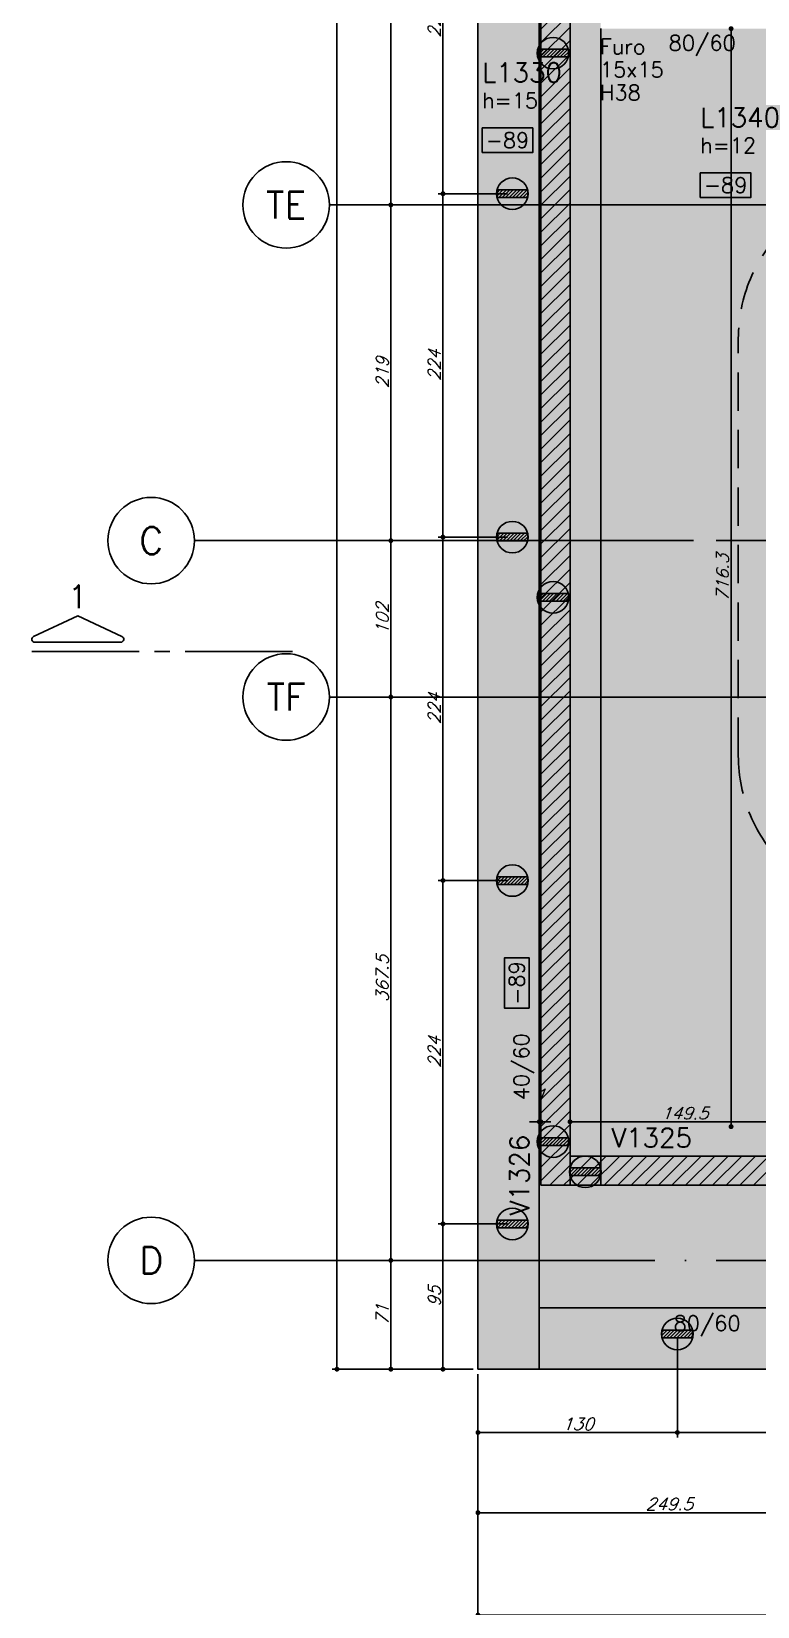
# Model space of a CAD drawing. Extents: x -5051 to 5519, y -2218 to 2282.
# Drawn here: x -3840 to -3367, y -710 to 317 of the extents above; entities that cross this region are included whole.
import ezdxf
from ezdxf.enums import TextEntityAlignment as Align

# ---------------------------------------------------------------- set-up
doc = ezdxf.new("R2010")
doc.units = 0
doc.header["$LTSCALE"] = 50
doc.header["$MEASUREMENT"] = 0
doc.linetypes.add('DASHED', pattern=[0.75, 0.5, -0.25])
doc.linetypes.add('EIXO', pattern=[6.8, 6, -0.4, 0, -0.4])
doc.layers.get('0').update_dxf_attribs({"linetype": 'CONTINUOUS'})
doc.layers.get('DEFPOINTS').update_dxf_attribs({"linetype": 'CONTINUOUS'})
for name, color, linetype in [('71', 6, 'CONTINUOUS'), ('F-ARM', 6, 'CONTINUOUS'), ('F-CORTE-INDICAÇÃO', 4, 'CONTINUOUS'), ('F-COTAS', 106, 'CONTINUOUS'), ('F-COTAS ANCORAGEM', 106, 'CONTINUOUS'), ('F-DESNIVEL-8', 11, 'CONTINUOUS'), ('F-EIXO', 12, 'EIXO'), ('F-FURO-PAREDE-TEXTOS', 2, 'CONTINUOUS'), ('F-LAJES', 3, 'CONTINUOUS'), ('F-LAJES-DIM', 2, 'CONTINUOUS'), ('F-LAJES-NOME', 4, 'CONTINUOUS'), ('F-TEXTO', 6, 'CONTINUOUS'), ('F-VIGAS', 3, 'CONTINUOUS'), ('F-VIGAS-DIM', 2, 'CONTINUOUS'), ('F-VIGAS-NOME', 4, 'CONTINUOUS')]:
    doc.layers.add(name, color=color, linetype=linetype)
doc.styles.add('CP-TEXT-INCL', font='simplex.shx', dxfattribs={"oblique": 20})
doc.styles.add('MCP', font='simplex.shx')
doc.styles.add('ROMANS', font='simplex.shx')
doc.dimstyles.new('CP-COTAS-50', dxfattribs={"dimscale": 0.64, "dimtxt": 12.5, "dimasz": 5, "dimexe": 5, "dimexo": 5, "dimgap": 2.5, "dimtad": 1, "dimdec": 1, "dimdsep": 46, "dimtxsty": 'CP-TEXT-INCL', "dimblk1": 'DOT', "dimblk2": 'DOT', "dimsah": 1, "dimcen": 9, "dimclrd": 256, "dimclre": 256, "dimclrt": 256, "dimadec": 0, "dimazin": 0, "dimtfac": 1, "dimtdec": 1, "dimtmove": 2, "dimatfit": 3, "dimldrblk": 'DOT', "dimfxl": 5, "dimtolj": 1, "dimarcsym": 0})

# ---------------------------------------------------------------- blocks, each defined once
blk = doc.blocks.new('*U4')
at = {"layer": 'F-EIXO'}
blk.add_line((0, 0), (7285, 0), dxfattribs=at)
at = {"layer": 'F-EIXO', "color": 2, "linetype": 'Continuous'}
blk.add_circle((-28.2072, 0), 28.2072, dxfattribs=at)
at = {"layer": 'F-TEXTO', "style": 'ROMANS'}
blk.add_attdef('EIXO', text='', height=17.5, dxfattribs=at).set_placement((-28.2072, 0), align=Align.MIDDLE_CENTER)
blk = doc.blocks.new('*U3')
at = {"layer": 'F-EIXO'}
blk.add_line((0, 0), (7197, 0), dxfattribs=at)
at = {"layer": 'F-EIXO', "color": 2, "linetype": 'Continuous'}
blk.add_circle((-28.2072, 0), 28.2072, dxfattribs=at)
at = {"layer": 'F-TEXTO', "style": 'ROMANS'}
blk.add_attdef('EIXO', text='', height=17.5, dxfattribs=at).set_placement((-28.2072, 0), align=Align.MIDDLE_CENTER)
blk = doc.blocks.new('*U9')
at = {"layer": 'F-LAJES-DIM', "color": 1}
blk.add_lwpolyline([(0, 0), (33, 0), (33, 16), (0, 16)], close=True, dxfattribs=at)
at = {"layer": 'F-LAJES-DIM', "style": 'MCP'}
blk.add_attdef('DIM', text='', height=10, dxfattribs=at).set_placement((16.5, 8), align=Align.MIDDLE_CENTER)
blk = doc.blocks.new('*U12')
at = {"layer": 'F-VIGAS-DIM', "color": 1}
blk.add_lwpolyline([(0, 0), (33, 0), (33, 16), (0, 16)], close=True, dxfattribs=at)
at = {"layer": 'F-VIGAS-DIM', "style": 'MCP'}
blk.add_attdef('DIM', text='', height=10, dxfattribs=at).set_placement((16.5, 8), align=Align.MIDDLE_CENTER)
blk = doc.blocks.new('*U17')
at = {"layer": 'F-CORTE-INDICAÇÃO'}
for p, q in [((-100, 0), (-170, 0)), ((-80, 0), (-90, 0)), ((-70, 0), (0, 0))]:
    blk.add_line(p, q, dxfattribs=at)
blk.add_lwpolyline([(-112, 6, 0.802585), (-111.2, 9.8), (-140, 23.3), (-168.8, 9.8, 0.802585), (-168, 6)], format="xyb", close=True, dxfattribs=at)
at = {"layer": 'F-CORTE-INDICAÇÃO', "style": 'ROMANS'}
blk.add_attdef('CORTE', text='', height=15, dxfattribs=at).set_placement((-140, 35.8), align=Align.MIDDLE_CENTER)
at = {"layer": 'F-CORTE-INDICAÇÃO', "color": 2, "style": 'ROMANS'}
blk.add_attdef('FOLHA', text='', height=12, dxfattribs=at).set_placement((-140, -10), align=Align.MIDDLE_CENTER)
blk = doc.blocks.new('_DOT')
at = {"color": 0, "linetype": 'ByBlock'}
blk.add_line((-0.5, 0), (-1, 0), dxfattribs=at)
at = {"color": 0, "linetype": 'ByBlock', "const_width": 0.5}
blk.add_lwpolyline([(-0.25, 0, 1), (0.25, 0, 1)], format="xyb", close=True, dxfattribs=at)
blk = doc.blocks.new('*D105')
at = {"layer": 'DEFPOINTS', "color": 0, "linetype": 'Continuous', "transparency": 16777216}
for p in [(-3384.5, 319), (-3384.5, 319), (-3384.5, -397.3)]:
    blk.add_point(p, dxfattribs=at)
at = {"layer": 'F-COTAS', "linetype": 'Continuous', "lineweight": -2, "transparency": 16777216}
blk.add_line((-3384.5, -394.1), (-3384.5, 315.8), dxfattribs=at)
at = {"layer": 'F-COTAS', "linetype": 'Continuous', "lineweight": -2, "transparency": 16777216, "xscale": 3.2, "yscale": 3.2, "zscale": 3.2}
for p, rotation in [((-3384.5, 319), 90), ((-3384.5, -397.3), 270)]:
    blk.add_blockref('_DOT', p, dxfattribs=dict(at, rotation=rotation))
at = {"layer": 'F-COTAS', "linetype": 'Continuous', "transparency": 16777216, "insert": (-3390.1, -39.1), "char_height": 8, "attachment_point": 5, "rotation": 90, "style": 'CP-TEXT-INCL'}
blk.add_mtext('\\A1;716.3', dxfattribs=at)
blk = doc.blocks.new('*D108')
at = {"layer": 'DEFPOINTS', "color": 0, "linetype": 'Continuous', "transparency": 16777216}
for p in [(-3509.5, -394.1), (-3508.5, -394.1), (-3508.5, -394.1)]:
    blk.add_point(p, dxfattribs=at)
at = {"layer": 'F-COTAS', "linetype": 'Continuous', "lineweight": -2, "transparency": 16777216}
for p, q in [((-3512.7, -394.1), (-3515.9, -394.1)), ((-3509.5, -394.1), (-3508.5, -394.1)), ((-3505.3, -394.1), (-3502.1, -394.1))]:
    blk.add_line(p, q, dxfattribs=at)
at = {"layer": 'F-COTAS', "linetype": 'Continuous', "lineweight": -2, "transparency": 16777216, "xscale": 3.2, "yscale": 3.2, "zscale": 3.2}
blk.add_blockref('_DOT', (-3509.5, -394.1), dxfattribs=at)
at = {"layer": 'F-COTAS', "linetype": 'Continuous', "lineweight": -2, "transparency": 16777216, "xscale": 3.2, "yscale": 3.2, "zscale": 3.2, "rotation": 180}
blk.add_blockref('_DOT', (-3508.5, -394.1), dxfattribs=at)
at = {"layer": 'F-COTAS', "linetype": 'Continuous', "transparency": 16777216, "insert": (-3509, -376.5), "char_height": 8, "attachment_point": 5, "style": 'CP-TEXT-INCL'}
blk.add_mtext('\\A1;1', dxfattribs=at)
blk = doc.blocks.new('*D109')
at = {"layer": 'DEFPOINTS', "color": 0, "linetype": 'Continuous', "transparency": 16777216}
for p in [(-3489.5, -394.1), (-3340, -394.1), (-3340, -394.1)]:
    blk.add_point(p, dxfattribs=at)
at = {"layer": 'F-COTAS', "linetype": 'Continuous', "lineweight": -2, "transparency": 16777216}
blk.add_line((-3486.3, -394.1), (-3343.2, -394.1), dxfattribs=at)
at = {"layer": 'F-COTAS', "linetype": 'Continuous', "lineweight": -2, "transparency": 16777216, "xscale": 3.2, "yscale": 3.2, "zscale": 3.2, "rotation": 180}
blk.add_blockref('_DOT', (-3489.5, -394.1), dxfattribs=at)
at = {"layer": 'F-COTAS', "linetype": 'Continuous', "lineweight": -2, "transparency": 16777216, "xscale": 3.2, "yscale": 3.2, "zscale": 3.2}
blk.add_blockref('_DOT', (-3340, -394.1), dxfattribs=at)
at = {"layer": 'F-COTAS', "linetype": 'Continuous', "transparency": 16777216, "insert": (-3414.8, -388.5), "char_height": 8, "attachment_point": 5, "style": 'CP-TEXT-INCL'}
blk.add_mtext('\\A1;149.5', dxfattribs=at)
blk = doc.blocks.new('PONTO ANCORAGEM_EST')
at = {"layer": 'F-ARM'}
h = blk.add_hatch(dxfattribs=at)
h.set_pattern_fill('ANSI31', color=2, scale=0.5)
h.set_pattern_definition([(45, (0, 0), (-1.122532, 1.122532), [])])
h.paths.add_polyline_path([(-1159.6, 5937.1), (-1179.6, 5937.1), (-1179.6, 5932.1), (-1159.6, 5932.1)])
at = {"layer": 'F-ARM', "color": 3, "elevation": 0}
blk.add_lwpolyline([(-1179.6, 5932.1), (-1159.6, 5932.1), (-1159.6, 5937.1), (-1179.6, 5937.1)], close=True, dxfattribs=at)
at = {"layer": 'F-ARM', "color": 3}
blk.add_circle((-1169.6, 5934.6, 0), 10.3, dxfattribs=at)
blk = doc.blocks.new('*D425')
at = {"layer": 'DEFPOINTS', "color": 0, "linetype": 'Continuous', "transparency": 16777216}
for p in [(-3549.5, -555.5), (3262.5, -555.5), (3262.5, -715.9)]:
    blk.add_point(p, dxfattribs=at)
at = {"layer": 'F-COTAS', "linetype": 'Continuous', "lineweight": -2, "transparency": 16777216}
for p, q in [((-3549.5, -558.7), (-3549.5, -719.1)), ((3262.5, -558.7), (3262.5, -719.1)), ((-3546.3, -715.9), (3259.3, -715.9))]:
    blk.add_line(p, q, dxfattribs=at)
at = {"layer": 'F-COTAS', "linetype": 'Continuous', "lineweight": -2, "transparency": 16777216, "xscale": 3.2, "yscale": 3.2, "zscale": 3.2, "rotation": 180}
blk.add_blockref('_DOT', (-3549.5, -715.9), dxfattribs=at)
at = {"layer": 'F-COTAS', "linetype": 'Continuous', "lineweight": -2, "transparency": 16777216, "xscale": 3.2, "yscale": 3.2, "zscale": 3.2}
blk.add_blockref('_DOT', (3262.5, -715.9), dxfattribs=at)
at = {"layer": 'F-COTAS', "linetype": 'Continuous', "transparency": 16777216, "insert": (-143.5, -710.3), "char_height": 8, "attachment_point": 5, "style": 'CP-TEXT-INCL'}
blk.add_mtext('\\A1;6812', dxfattribs=at)
blk = doc.blocks.new('*D447')
at = {"layer": 'DEFPOINTS', "color": 0, "linetype": 'Continuous', "transparency": 16777216}
for p in [(-3549.5, -555.5), (-3549.5, -649.1), (-3300, -660.8)]:
    blk.add_point(p, dxfattribs=at)
at = {"layer": 'F-COTAS', "linetype": 'Continuous', "lineweight": -2, "transparency": 16777216}
for p, q in [((-3549.5, -558.7), (-3549.5, -652.3)), ((-3300, -657.6), (-3300, -645.9)), ((-3303.2, -649.1), (-3546.3, -649.1))]:
    blk.add_line(p, q, dxfattribs=at)
at = {"layer": 'F-COTAS', "linetype": 'Continuous', "lineweight": -2, "transparency": 16777216, "xscale": 3.2, "yscale": 3.2, "zscale": 3.2, "rotation": 180}
blk.add_blockref('_DOT', (-3549.5, -649.1), dxfattribs=at)
at = {"layer": 'F-COTAS', "linetype": 'Continuous', "lineweight": -2, "transparency": 16777216, "xscale": 3.2, "yscale": 3.2, "zscale": 3.2}
blk.add_blockref('_DOT', (-3300, -649.1), dxfattribs=at)
at = {"layer": 'F-COTAS', "linetype": 'Continuous', "transparency": 16777216, "insert": (-3424.8, -643.5), "char_height": 8, "attachment_point": 5, "style": 'CP-TEXT-INCL'}
blk.add_mtext('\\A1;249.5', dxfattribs=at)
blk = doc.blocks.new('*D414')
at = {"layer": 'DEFPOINTS', "color": 0, "linetype": 'Continuous', "transparency": 16777216}
for p in [(-3641.4, 1454.5), (-3549.5, 1454.5), (-3549.5, -555.5)]:
    blk.add_point(p, dxfattribs=at)
at = {"layer": 'F-COTAS', "linetype": 'Continuous', "lineweight": -2, "transparency": 16777216}
for p, q in [((-3552.7, 1454.5), (-3644.6, 1454.5)), ((-3641.4, -552.3), (-3641.4, 1451.3)), ((-3552.7, -555.5), (-3644.6, -555.5))]:
    blk.add_line(p, q, dxfattribs=at)
at = {"layer": 'F-COTAS', "linetype": 'Continuous', "lineweight": -2, "transparency": 16777216, "xscale": 3.2, "yscale": 3.2, "zscale": 3.2}
for p, rotation in [((-3641.4, 1454.5), 90), ((-3641.4, -555.5), 270)]:
    blk.add_blockref('_DOT', p, dxfattribs=dict(at, rotation=rotation))
at = {"layer": 'F-COTAS', "linetype": 'Continuous', "transparency": 16777216, "insert": (-3647, 449.5), "char_height": 8, "attachment_point": 5, "rotation": 90, "style": 'CP-TEXT-INCL'}
blk.add_mtext('\\A1;2010', dxfattribs=at)
blk = doc.blocks.new('*D415')
at = {"layer": 'DEFPOINTS', "color": 0, "linetype": 'Continuous', "transparency": 16777216}
for p in [(-3606.3, -484.5), (-3594.5, -484.5), (-3549.5, -555.5)]:
    blk.add_point(p, dxfattribs=at)
at = {"layer": 'F-COTAS', "linetype": 'Continuous', "lineweight": -2, "transparency": 16777216}
for p, q in [((-3597.7, -484.5), (-3609.5, -484.5)), ((-3606.3, -552.3), (-3606.3, -487.7)), ((-3552.7, -555.5), (-3609.5, -555.5))]:
    blk.add_line(p, q, dxfattribs=at)
at = {"layer": 'F-COTAS', "linetype": 'Continuous', "lineweight": -2, "transparency": 16777216, "xscale": 3.2, "yscale": 3.2, "zscale": 3.2}
for p, rotation in [((-3606.3, -484.5), 90), ((-3606.3, -555.5), 270)]:
    blk.add_blockref('_DOT', p, dxfattribs=dict(at, rotation=rotation))
at = {"layer": 'F-COTAS', "linetype": 'Continuous', "transparency": 16777216, "insert": (-3611.9, -520), "char_height": 8, "attachment_point": 5, "rotation": 90, "style": 'CP-TEXT-INCL'}
blk.add_mtext('\\A1;71', dxfattribs=at)
blk = doc.blocks.new('*D416')
at = {"layer": 'DEFPOINTS', "color": 0, "linetype": 'Continuous', "transparency": 16777216}
for p in [(-3606.3, -117), (-3587.6, -117), (-3594.5, -484.5)]:
    blk.add_point(p, dxfattribs=at)
at = {"layer": 'F-COTAS', "linetype": 'Continuous', "lineweight": -2, "transparency": 16777216}
for p, q in [((-3590.8, -117), (-3609.5, -117)), ((-3606.3, -481.3), (-3606.3, -120.2)), ((-3597.7, -484.5), (-3609.5, -484.5))]:
    blk.add_line(p, q, dxfattribs=at)
at = {"layer": 'F-COTAS', "linetype": 'Continuous', "lineweight": -2, "transparency": 16777216, "xscale": 3.2, "yscale": 3.2, "zscale": 3.2}
for p, rotation in [((-3606.3, -117), 90), ((-3606.3, -484.5), 270)]:
    blk.add_blockref('_DOT', p, dxfattribs=dict(at, rotation=rotation))
at = {"layer": 'F-COTAS', "linetype": 'Continuous', "transparency": 16777216, "insert": (-3611.9, -300.7), "char_height": 8, "attachment_point": 5, "rotation": 90, "style": 'CP-TEXT-INCL'}
blk.add_mtext('\\A1;367.5', dxfattribs=at)
blk = doc.blocks.new('*D417')
at = {"layer": 'DEFPOINTS', "color": 0, "linetype": 'Continuous', "transparency": 16777216}
for p in [(-3606.3, -15), (-3587.6, -15), (-3587.6, -117)]:
    blk.add_point(p, dxfattribs=at)
at = {"layer": 'F-COTAS', "linetype": 'Continuous', "lineweight": -2, "transparency": 16777216}
for p, q in [((-3590.8, -15), (-3609.5, -15)), ((-3606.3, -113.8), (-3606.3, -18.2)), ((-3590.8, -117), (-3609.5, -117))]:
    blk.add_line(p, q, dxfattribs=at)
at = {"layer": 'F-COTAS', "linetype": 'Continuous', "lineweight": -2, "transparency": 16777216, "xscale": 3.2, "yscale": 3.2, "zscale": 3.2}
for p, rotation in [((-3606.3, -15), 90), ((-3606.3, -117), 270)]:
    blk.add_blockref('_DOT', p, dxfattribs=dict(at, rotation=rotation))
at = {"layer": 'F-COTAS', "linetype": 'Continuous', "transparency": 16777216, "insert": (-3611.9, -66), "char_height": 8, "attachment_point": 5, "rotation": 90, "style": 'CP-TEXT-INCL'}
blk.add_mtext('\\A1;102', dxfattribs=at)
blk = doc.blocks.new('*D418')
at = {"layer": 'DEFPOINTS', "color": 0, "linetype": 'Continuous', "transparency": 16777216}
for p in [(-3606.3, 204), (-3575, 204), (-3587.6, -15)]:
    blk.add_point(p, dxfattribs=at)
at = {"layer": 'F-COTAS', "linetype": 'Continuous', "lineweight": -2, "transparency": 16777216}
for p, q in [((-3578.2, 204), (-3609.5, 204)), ((-3606.3, -11.8), (-3606.3, 200.8)), ((-3590.8, -15), (-3609.5, -15))]:
    blk.add_line(p, q, dxfattribs=at)
at = {"layer": 'F-COTAS', "linetype": 'Continuous', "lineweight": -2, "transparency": 16777216, "xscale": 3.2, "yscale": 3.2, "zscale": 3.2}
for p, rotation in [((-3606.3, 204), 90), ((-3606.3, -15), 270)]:
    blk.add_blockref('_DOT', p, dxfattribs=dict(at, rotation=rotation))
at = {"layer": 'F-COTAS', "linetype": 'Continuous', "transparency": 16777216, "insert": (-3611.9, 94.5), "char_height": 8, "attachment_point": 5, "rotation": 90, "style": 'CP-TEXT-INCL'}
blk.add_mtext('\\A1;219', dxfattribs=at)
blk = doc.blocks.new('*D419')
at = {"layer": 'DEFPOINTS', "color": 0, "linetype": 'Continuous', "transparency": 16777216}
for p in [(-3606.3, 555), (-3575, 555), (-3575, 204)]:
    blk.add_point(p, dxfattribs=at)
at = {"layer": 'F-COTAS', "linetype": 'Continuous', "lineweight": -2, "transparency": 16777216}
for p, q in [((-3578.2, 555), (-3609.5, 555)), ((-3606.3, 207.2), (-3606.3, 551.8)), ((-3578.2, 204), (-3609.5, 204))]:
    blk.add_line(p, q, dxfattribs=at)
at = {"layer": 'F-COTAS', "linetype": 'Continuous', "lineweight": -2, "transparency": 16777216, "xscale": 3.2, "yscale": 3.2, "zscale": 3.2}
for p, rotation in [((-3606.3, 555), 90), ((-3606.3, 204), 270)]:
    blk.add_blockref('_DOT', p, dxfattribs=dict(at, rotation=rotation))
at = {"layer": 'F-COTAS', "linetype": 'Continuous', "transparency": 16777216, "insert": (-3611.9, 379.5), "char_height": 8, "attachment_point": 5, "rotation": 90, "style": 'CP-TEXT-INCL'}
blk.add_mtext('\\A1;351', dxfattribs=at)
blk = doc.blocks.new('*D476')
at = {"layer": 'DEFPOINTS', "color": 0, "linetype": 'Continuous', "transparency": 16777216}
for p in [(-3419.5, -532.5), (-3549.5, -555.5), (-3419.5, -596.8)]:
    blk.add_point(p, dxfattribs=at)
at = {"layer": 'F-COTAS ANCORAGEM', "linetype": 'Continuous', "lineweight": -2, "transparency": 16777216}
for p, q in [((-3419.5, -535.7), (-3419.5, -600)), ((-3549.5, -558.7), (-3549.5, -600)), ((-3546.3, -596.8), (-3422.7, -596.8))]:
    blk.add_line(p, q, dxfattribs=at)
at = {"layer": 'F-COTAS ANCORAGEM', "linetype": 'Continuous', "lineweight": -2, "transparency": 16777216, "xscale": 3.2, "yscale": 3.2, "zscale": 3.2, "rotation": 180}
blk.add_blockref('_DOT', (-3549.5, -596.8), dxfattribs=at)
at = {"layer": 'F-COTAS ANCORAGEM', "linetype": 'Continuous', "lineweight": -2, "transparency": 16777216, "xscale": 3.2, "yscale": 3.2, "zscale": 3.2}
blk.add_blockref('_DOT', (-3419.5, -596.8), dxfattribs=at)
at = {"layer": 'F-COTAS ANCORAGEM', "linetype": 'Continuous', "transparency": 16777216, "insert": (-3484.5, -591.2), "char_height": 8, "attachment_point": 5, "style": 'CP-TEXT-INCL'}
blk.add_mtext('\\A1;130', dxfattribs=at)
blk = doc.blocks.new('*D477')
at = {"layer": 'DEFPOINTS', "color": 0, "linetype": 'Continuous', "transparency": 16777216}
for p in [(-3419.5, -532.5), (-3190.5, -532.5), (-3190.5, -596.8)]:
    blk.add_point(p, dxfattribs=at)
at = {"layer": 'F-COTAS ANCORAGEM', "linetype": 'Continuous', "lineweight": -2, "transparency": 16777216}
for p, q in [((-3419.5, -535.7), (-3419.5, -600)), ((-3190.5, -535.7), (-3190.5, -600)), ((-3416.3, -596.8), (-3193.7, -596.8))]:
    blk.add_line(p, q, dxfattribs=at)
at = {"layer": 'F-COTAS ANCORAGEM', "linetype": 'Continuous', "lineweight": -2, "transparency": 16777216, "xscale": 3.2, "yscale": 3.2, "zscale": 3.2, "rotation": 180}
blk.add_blockref('_DOT', (-3419.5, -596.8), dxfattribs=at)
at = {"layer": 'F-COTAS ANCORAGEM', "linetype": 'Continuous', "lineweight": -2, "transparency": 16777216, "xscale": 3.2, "yscale": 3.2, "zscale": 3.2}
blk.add_blockref('_DOT', (-3190.5, -596.8), dxfattribs=at)
at = {"layer": 'F-COTAS ANCORAGEM', "linetype": 'Continuous', "transparency": 16777216, "insert": (-3305, -591.2), "char_height": 8, "attachment_point": 5, "style": 'CP-TEXT-INCL'}
blk.add_mtext('\\A1;229', dxfattribs=at)
blk = doc.blocks.new('*D532')
at = {"layer": 'DEFPOINTS', "color": 0, "linetype": 'Continuous', "transparency": 16777216}
for p in [(-3527, 435.3), (-3572.3, 211.3), (-3527, 211.3)]:
    blk.add_point(p, dxfattribs=at)
at = {"layer": 'F-COTAS ANCORAGEM', "linetype": 'Continuous', "lineweight": -2, "transparency": 16777216}
for p, q in [((-3530.2, 435.3), (-3575.5, 435.3)), ((-3572.3, 432.1), (-3572.3, 214.5)), ((-3530.2, 211.3), (-3575.5, 211.3))]:
    blk.add_line(p, q, dxfattribs=at)
at = {"layer": 'F-COTAS ANCORAGEM', "linetype": 'Continuous', "lineweight": -2, "transparency": 16777216, "xscale": 3.2, "yscale": 3.2, "zscale": 3.2}
for p, rotation in [((-3572.3, 435.3), 90), ((-3572.3, 211.3), 270)]:
    blk.add_blockref('_DOT', p, dxfattribs=dict(at, rotation=rotation))
at = {"layer": 'F-COTAS ANCORAGEM', "linetype": 'Continuous', "transparency": 16777216, "insert": (-3577.9, 323.3), "char_height": 8, "attachment_point": 5, "rotation": 90, "style": 'CP-TEXT-INCL'}
blk.add_mtext('\\A1;224', dxfattribs=at)
blk = doc.blocks.new('*D533')
at = {"layer": 'DEFPOINTS', "color": 0, "linetype": 'Continuous', "transparency": 16777216}
for p in [(-3527, 211.3), (-3572.3, -12.7), (-3527, -12.7)]:
    blk.add_point(p, dxfattribs=at)
at = {"layer": 'F-COTAS ANCORAGEM', "linetype": 'Continuous', "lineweight": -2, "transparency": 16777216}
for p, q in [((-3530.2, 211.3), (-3575.5, 211.3)), ((-3572.3, 208.1), (-3572.3, -9.5)), ((-3530.2, -12.7), (-3575.5, -12.7))]:
    blk.add_line(p, q, dxfattribs=at)
at = {"layer": 'F-COTAS ANCORAGEM', "linetype": 'Continuous', "lineweight": -2, "transparency": 16777216, "xscale": 3.2, "yscale": 3.2, "zscale": 3.2}
for p, rotation in [((-3572.3, 211.3), 90), ((-3572.3, -12.7), 270)]:
    blk.add_blockref('_DOT', p, dxfattribs=dict(at, rotation=rotation))
at = {"layer": 'F-COTAS ANCORAGEM', "linetype": 'Continuous', "transparency": 16777216, "insert": (-3577.9, 99.3), "char_height": 8, "attachment_point": 5, "rotation": 90, "style": 'CP-TEXT-INCL'}
blk.add_mtext('\\A1;224', dxfattribs=at)
blk = doc.blocks.new('*D534')
at = {"layer": 'DEFPOINTS', "color": 0, "linetype": 'Continuous', "transparency": 16777216}
for p in [(-3527, -12.7), (-3572.3, -236.7), (-3527, -236.7)]:
    blk.add_point(p, dxfattribs=at)
at = {"layer": 'F-COTAS ANCORAGEM', "linetype": 'Continuous', "lineweight": -2, "transparency": 16777216}
for p, q in [((-3530.2, -12.7), (-3575.5, -12.7)), ((-3572.3, -15.9), (-3572.3, -233.5)), ((-3530.2, -236.7), (-3575.5, -236.7))]:
    blk.add_line(p, q, dxfattribs=at)
at = {"layer": 'F-COTAS ANCORAGEM', "linetype": 'Continuous', "lineweight": -2, "transparency": 16777216, "xscale": 3.2, "yscale": 3.2, "zscale": 3.2}
for p, rotation in [((-3572.3, -12.7), 90), ((-3572.3, -236.7), 270)]:
    blk.add_blockref('_DOT', p, dxfattribs=dict(at, rotation=rotation))
at = {"layer": 'F-COTAS ANCORAGEM', "linetype": 'Continuous', "transparency": 16777216, "insert": (-3577.9, -124.7), "char_height": 8, "attachment_point": 5, "rotation": 90, "style": 'CP-TEXT-INCL'}
blk.add_mtext('\\A1;224', dxfattribs=at)
blk = doc.blocks.new('*D535')
at = {"layer": 'DEFPOINTS', "color": 0, "linetype": 'Continuous', "transparency": 16777216}
for p in [(-3527, -236.7), (-3572.3, -460.7), (-3527, -460.7)]:
    blk.add_point(p, dxfattribs=at)
at = {"layer": 'F-COTAS ANCORAGEM', "linetype": 'Continuous', "lineweight": -2, "transparency": 16777216}
for p, q in [((-3530.2, -236.7), (-3575.5, -236.7)), ((-3572.3, -239.9), (-3572.3, -457.5)), ((-3530.2, -460.7), (-3575.5, -460.7))]:
    blk.add_line(p, q, dxfattribs=at)
at = {"layer": 'F-COTAS ANCORAGEM', "linetype": 'Continuous', "lineweight": -2, "transparency": 16777216, "xscale": 3.2, "yscale": 3.2, "zscale": 3.2}
for p, rotation in [((-3572.3, -236.7), 90), ((-3572.3, -460.7), 270)]:
    blk.add_blockref('_DOT', p, dxfattribs=dict(at, rotation=rotation))
at = {"layer": 'F-COTAS ANCORAGEM', "linetype": 'Continuous', "transparency": 16777216, "insert": (-3577.9, -348.7), "char_height": 8, "attachment_point": 5, "rotation": 90, "style": 'CP-TEXT-INCL'}
blk.add_mtext('\\A1;224', dxfattribs=at)
blk = doc.blocks.new('*D536')
at = {"layer": 'DEFPOINTS', "color": 0, "linetype": 'Continuous', "transparency": 16777216}
for p in [(-3527, -460.7), (-3572.3, -555.5), (-3549.5, -555.5)]:
    blk.add_point(p, dxfattribs=at)
at = {"layer": 'F-COTAS ANCORAGEM', "linetype": 'Continuous', "lineweight": -2, "transparency": 16777216}
for p, q in [((-3530.2, -460.7), (-3575.5, -460.7)), ((-3572.3, -463.9), (-3572.3, -552.3)), ((-3552.7, -555.5), (-3575.5, -555.5))]:
    blk.add_line(p, q, dxfattribs=at)
at = {"layer": 'F-COTAS ANCORAGEM', "linetype": 'Continuous', "lineweight": -2, "transparency": 16777216, "xscale": 3.2, "yscale": 3.2, "zscale": 3.2}
for p, rotation in [((-3572.3, -460.7), 90), ((-3572.3, -555.5), 270)]:
    blk.add_blockref('_DOT', p, dxfattribs=dict(at, rotation=rotation))
at = {"layer": 'F-COTAS ANCORAGEM', "linetype": 'Continuous', "transparency": 16777216, "insert": (-3577.9, -508.1), "char_height": 8, "attachment_point": 5, "rotation": 90, "style": 'CP-TEXT-INCL'}
blk.add_mtext('\\A1;95', dxfattribs=at)

msp = doc.modelspace()

# ---------------------------------------------------------------- hatches: boundary and pattern name
at = {"layer": '71', "linetype": 'Continuous'}
h = msp.add_hatch(dxfattribs=at)
h.set_pattern_fill('ANSI31', color=1, scale=50)
h.paths.add_polyline_path([(-3489.5, 1377.5), (-3489.5, 1396.5), (-3508.5, 1396.5), (-3508.5, -435.5), (-3489.5, -435.5), (-3489.5, -416.5)])
h = msp.add_hatch(dxfattribs=at)
h.set_pattern_fill('ANSI31', color=1, scale=50)
h.paths.add_polyline_path([(615, -32.5), (596, -32.5), (596, -416.5), (-3489.5, -416.5), (-3489.5, -435.5), (615, -435.5)])

# ---------------------------------------------------------------- linework, layer by layer
at = {"color": 4, "linetype": 'DASHED'}
msp.add_lwpolyline([(-3279.785, 216.785), (-828.215, 216.785, -0.41421356), (-728.215, 116.785), (-728.215, -155.285, -0.41421356), (-828.215, -255.285), (-3279.785, -255.285, -0.41421356), (-3379.785, -155.285), (-3379.785, 116.785, -0.41421356)], format="xyb", close=True, dxfattribs=at)
at = {"layer": '71', "color": 2, "linetype": 'Continuous'}
for p, q in [((-3508.5, -435.5), (-3508.5, 1396.5)), ((-3489.5, -435.5), (-3489.5, 1377.5)), ((-3489.5, -435.5), (-3489.5, -416.5)), ((596, -416.5), (-3489.5, -416.5)), ((-3508.5, -435.5), (-3489.5, -435.5)), ((-3489.5, -435.5), (615, -435.5))]:
    msp.add_line(p, q, dxfattribs=at)
at = {"layer": 'F-DESNIVEL-8', "linetype": 'Continuous'}
for points in [[(-3509.5, 1454.5), (-3549.5, 1454.5), (-3509.5, -555.5)], [(-3509.5, -555.5), (-3549.5, 1454.5), (-3549.5, -555.5)], [(-3509.5, 1454.5), (-3509.5, -555.5), (-3509.5, 1454.5)], [(-3509.5, 1454.5), (-3509.5, -555.5), (-3509.5, -515.5)], [(-3509.5, 1454.5), (-3509.5, -515.5), (-3509.5, 1454.5)], [(-3509.5, 1454.5), (-3509.5, -515.5), (-3509.5, 359)], [(-3469.5, -435.5), (-3469.5, 359), (-3509.5, 359)], [(-3469.5, -435.5), (-3509.5, 359), (-3509.5, -515.5)], [(-3469.5, 319), (-3469.5, -435.5), (-3340, -435.5)], [(-3469.5, 319), (-3340, -435.5), (-3469.5, 319)], [(-3469.5, 319), (-3340, -435.5), (-3340, -303)], [(-3469.5, 319), (-3340, -303), (-3469.5, 319)], [(-3469.5, 319), (-3340, -303), (-3340, -200)], [(-3469.5, 319), (-3340, -200), (-3469.5, 319)], [(-3469.5, 319), (-3340, -200), (-3340, 161.5)], [(-3469.5, 319), (-3340, 161.5), (-3469.5, 319)], [(-3469.5, 319), (-3340, 161.5), (-3340, 319)], [(-3469.5, -435.5), (-3509.5, -515.5), (-3469.5, -435.5)], [(-3509.5, -515.5), (-3335.1, -515.5), (-3469.5, -435.5)], [(-3335.1, -515.5), (-3335.1, -453.4), (-3469.5, -435.5)], [(-3469.5, -435.5), (-3335.1, -453.4), (-3265, -435.5)], [(-1259.5, -555.5), (-3335, -515.5), (-3509.5, -515.5)], [(-1259.5, -555.5), (-3509.5, -515.5), (-1259.5, -555.5)], [(-1259.5, -555.5), (-3509.5, -515.5), (-3509.5, -555.5)], [(-3509.5, -555.5), (-3549.5, -555.5), (-3509.5, -555.5)], [(-1259.5, -555.5), (-3509.5, -555.5), (-1259.5, -555.5)]]:
    msp.add_solid(points, dxfattribs=at)
at = {"layer": 'F-EIXO'}
msp.add_line((-3709.089, -15), (3550.572, -15), dxfattribs=at)
at = {"layer": 'F-LAJES', "linetype": 'Continuous'}
for p, q in [((-3549.5, -555.5), (-3549.5, 1454.5)), ((-3509.5, -515.5), (-3509.5, -555.5)), ((-3549.5, -555.5), (3259.5, -555.5))]:
    msp.add_line(p, q, dxfattribs=at)
at = {"layer": 'F-VIGAS'}
for points in [[(-3509.5, 359), (-3509.5, -515.5)], [(-3469.5, -435.5), (-3469.5, 319)], [(-3340, -435.5), (-3469.5, -435.5)], [(-3509.5, -515.5), (-3335, -515.5)]]:
    msp.add_lwpolyline(points, dxfattribs=at)

# ---------------------------------------------------------------- block references
at = {"layer": 'F-ARM'}
for p in [(-2330.947, -5631.595, 0), (-2357.447, -5723.325, 0), (-2357.447, -5947.325, 0), (-2330.947, -5986.595, 0), (-2357.447, -6171.325, 0), (-2330.947, -6341.595, 0), (-2309.947, -6361.345, 0), (-2357.447, -6395.325, 0), (-2249.997, -6467.095, 0)]:
    msp.add_blockref('PONTO ANCORAGEM_EST', p, dxfattribs=at)
at = {"layer": 'F-CORTE-INDICAÇÃO', "linetype": 'Continuous'}
ref = msp.add_blockref('*U17', (-3670.342, -87.306), dxfattribs=at)
ref.add_attrib('CORTE', '1', dxfattribs={"height": 15, "style": 'ROMANS'}).set_placement((-3810.342, -51.543), align=Align.MIDDLE_CENTER)
at = {"layer": 'F-EIXO', "linetype": 'Continuous'}
for name, p, values in [('*U3', (-3646.32, 204), {'EIXO': 'TE'}), ('*U4', (-3734.274, -15), {'EIXO': 'C'}), ('*U4', (-3734.274, -15), {'EIXO': 'C'}), ('*U3', (-3646.32, -117), {'EIXO': 'TF'}), ('*U4', (-3734.274, -484.5), {'EIXO': 'D'})]:
    msp.add_blockref(name, p, dxfattribs=at).add_auto_attribs(values)
at = {"layer": 'F-LAJES-DIM', "linetype": 'Continuous'}
for p in [(-3546.736, 238.192), (-3404.572, 208.901)]:
    msp.add_blockref('*U9', p, dxfattribs=at).add_auto_attribs({'DIM': '-89'})
at = {"layer": 'F-VIGAS-DIM', "linetype": 'Continuous', "rotation": 90}
msp.add_blockref('*U12', (-3516.193, -320.069), dxfattribs=at).add_auto_attribs({'DIM': '-89'})

# ---------------------------------------------------------------- texts
at = {"layer": 'F-FURO-PAREDE-TEXTOS', "linetype": 'Continuous', "style": 'MCP'}
for s, p in [('Furo', (-3469.953, 302.269)), ('15x15', (-3469.953, 287.269)), ('H38', (-3469.953, 272.269))]:
    msp.add_text(s, height=10, dxfattribs=at).set_placement(p)
at = {"layer": 'F-LAJES-DIM', "linetype": 'Continuous', "style": 'MCP'}
for s, p in [('h=15', (-3546.736, 267.092)), ('h=12', (-3404.572, 237.801))]:
    msp.add_text(s, height=10, dxfattribs=at).set_placement(p)
at = {"layer": 'F-LAJES-NOME', "linetype": 'Continuous', "style": 'MCP'}
for s, p in [('L1330', (-3546.736, 284.092)), ('L1340', (-3404.572, 254.801))]:
    msp.add_text(s, height=12.5, dxfattribs=at).set_placement(p)
at = {"layer": 'F-VIGAS-DIM', "linetype": 'Continuous', "style": 'MCP'}
for p in [(-3425.175, 304.656), (-3422, -530.573)]:
    msp.add_text('80/60', height=10, dxfattribs=at).set_placement(p)
msp.add_text('40/60', height=10, rotation=90, dxfattribs=at).set_placement((-3516.193, -380.069))
at = {"layer": 'F-VIGAS-NOME', "linetype": 'Continuous', "style": 'MCP'}
msp.add_text('V1325', height=12.5, dxfattribs=at).set_placement((-3462.498, -410.75))
msp.add_text('V1326', height=12.5, rotation=90, dxfattribs=at).set_placement((-3516.193, -455.069))

# ---------------------------------------------------------------- dimensions: what is measured, and where the dimension line sits
at = {"layer": 'F-COTAS', "linetype": 'Continuous'}
for base, p1, p2, angle, picture, middle in [((-3641.383, 1454.5), (-3549.5, -555.5), (-3549.5, 1454.5), 90, '*D414', (-3646.983, 449.5)), ((-3606.309, 555), (-3574.961, 204), (-3574.961, 555), 90, '*D419', (-3611.909, 379.5)), ((-3384.548, 319), (-3384.548, -397.26), (-3384.548, 319), 270, '*D105', (-3390.148, -39.13)), ((-3606.309, 204), (-3587.6, -15), (-3574.961, 204), 90, '*D418', (-3611.909, 94.5)), ((-3606.309, -15), (-3587.6, -117), (-3587.6, -15), 90, '*D417', (-3611.909, -66)), ((-3606.309, -117), (-3594.513, -484.5), (-3587.6, -117), 90, '*D416', (-3611.909, -300.75)), ((-3508.5, -394.06), (-3509.5, -394.06), (-3508.5, -394.06), 180, '*D108', (-3509, -376.46)), ((-3340, -394.06), (-3489.5, -394.06), (-3340, -394.06), 180, '*D109', (-3414.75, -388.46)), ((-3606.309, -484.5), (-3549.5, -555.5), (-3594.513, -484.5), 90, '*D415', (-3611.909, -520))]:
    dim = msp.add_linear_dim(base=base, p1=p1, p2=p2, angle=angle, dimstyle='CP-COTAS-50', dxfattribs=at)
    dim.commit()
    dim.dimension.update_dxf_attribs({"geometry": picture, "text_midpoint": middle})
for base, p1, p2, picture, middle in [((3262.5, -715.861), (-3549.5, -555.5), (3262.5, -555.5), '*D425', (-143.5, -710.261)), ((-3549.5, -649.146), (-3300, -660.8), (-3549.5, -555.5), '*D447', (-3424.75, -643.546))]:
    dim = msp.add_linear_dim(base=base, p1=p1, p2=p2, dimstyle='CP-COTAS-50', dxfattribs=at)
    dim.commit()
    dim.dimension.update_dxf_attribs({"geometry": picture, "text_midpoint": middle})
at = {"layer": 'F-COTAS ANCORAGEM', "linetype": 'Continuous'}
for base, p1, p2, picture, middle in [((-3572.311, 211.27), (-3527, 435.27), (-3527, 211.27), '*D532', (-3577.911, 323.27)), ((-3572.311, -12.73), (-3527, 211.27), (-3527, -12.73), '*D533', (-3577.911, 99.27)), ((-3572.311, -236.73), (-3527, -12.73), (-3527, -236.73), '*D534', (-3577.911, -124.73)), ((-3572.311, -460.73), (-3527, -236.73), (-3527, -460.73), '*D535', (-3577.911, -348.73)), ((-3572.311, -555.5), (-3527, -460.73), (-3549.5, -555.5), '*D536', (-3577.911, -508.115))]:
    dim = msp.add_linear_dim(base=base, p1=p1, p2=p2, angle=90, dimstyle='CP-COTAS-50', override={"dimdec": 0, "dimfxl": 7.5}, dxfattribs=at)
    dim.commit()
    dim.dimension.update_dxf_attribs({"geometry": picture, "text_midpoint": middle})
for base, p1, p2, picture, middle in [((-3419.55, -596.814), (-3549.5, -555.5), (-3419.55, -532.5), '*D476', (-3484.525, -591.214)), ((-3190.55, -596.814), (-3419.55, -532.5), (-3190.55, -532.5), '*D477', (-3305.05, -591.214))]:
    dim = msp.add_linear_dim(base=base, p1=p1, p2=p2, dimstyle='CP-COTAS-50', override={"dimdec": 0, "dimfxl": 7.5}, dxfattribs=at)
    dim.commit()
    dim.dimension.update_dxf_attribs({"geometry": picture, "text_midpoint": middle})

doc.saveas('drawing.dxf')
